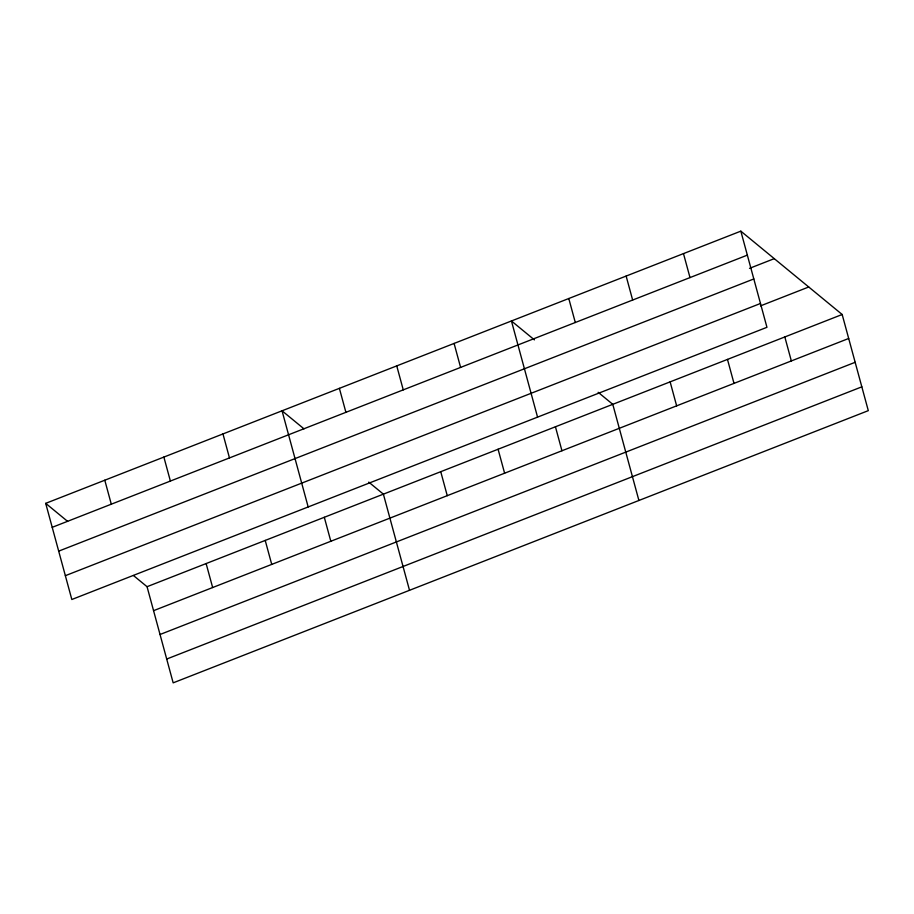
<?xml version="1.0" encoding="UTF-8"?>
<svg xmlns="http://www.w3.org/2000/svg" width="914" height="914" viewBox="0 0 914 914"><rect width="100%" height="100%" fill="white"/><g stroke="black" fill="none" stroke-linecap="round" stroke-linejoin="round"><path stroke-width="1.37" d="M740.831 231.151L766.949 327.303L71.829 599.504L45.7 503.351L740.831 231.151L842.171 314.496L868.3 410.649L173.169 682.849L147.051 586.697L133.455 575.523M52.212 527.332L747.344 255.132M749.514 268.35L774.272 258.651M58.69 551.142L753.81 278.953M65.351 575.683L760.482 303.482M760.505 305.882L808.73 286.996M147.051 586.697L842.171 314.496M153.563 610.678L848.695 338.477M160.03 634.499L855.161 362.298M166.702 659.04L861.833 386.839M534.427 339.882L511.44 320.974L537.558 417.127M598.156 392.289L612.78 404.319L638.909 500.484M303.996 428.849L282.049 410.797L308.167 506.95M368.753 482.112L383.389 494.154L409.518 590.307M45.7 503.351L67.647 521.403M784.829 336.958L791.341 360.939M727.475 359.408L733.999 383.389M683.478 253.601L690.001 277.582M670.133 381.869L676.646 405.85M626.136 276.062L632.648 300.043M568.782 298.512L575.294 322.505M555.438 426.781L561.95 450.762M498.084 449.231L504.608 473.224M454.087 343.436L460.599 367.417M440.742 471.693L447.254 495.674M396.745 365.886L403.257 389.867M339.391 388.347L345.903 412.328M324.31 517.29L330.822 541.271M265.22 540.425L271.732 564.406M222.959 433.933L229.471 457.914M206.13 563.561L212.654 587.542M163.869 457.069L170.392 481.061M104.79 480.216L111.302 504.197"/></g></svg>
